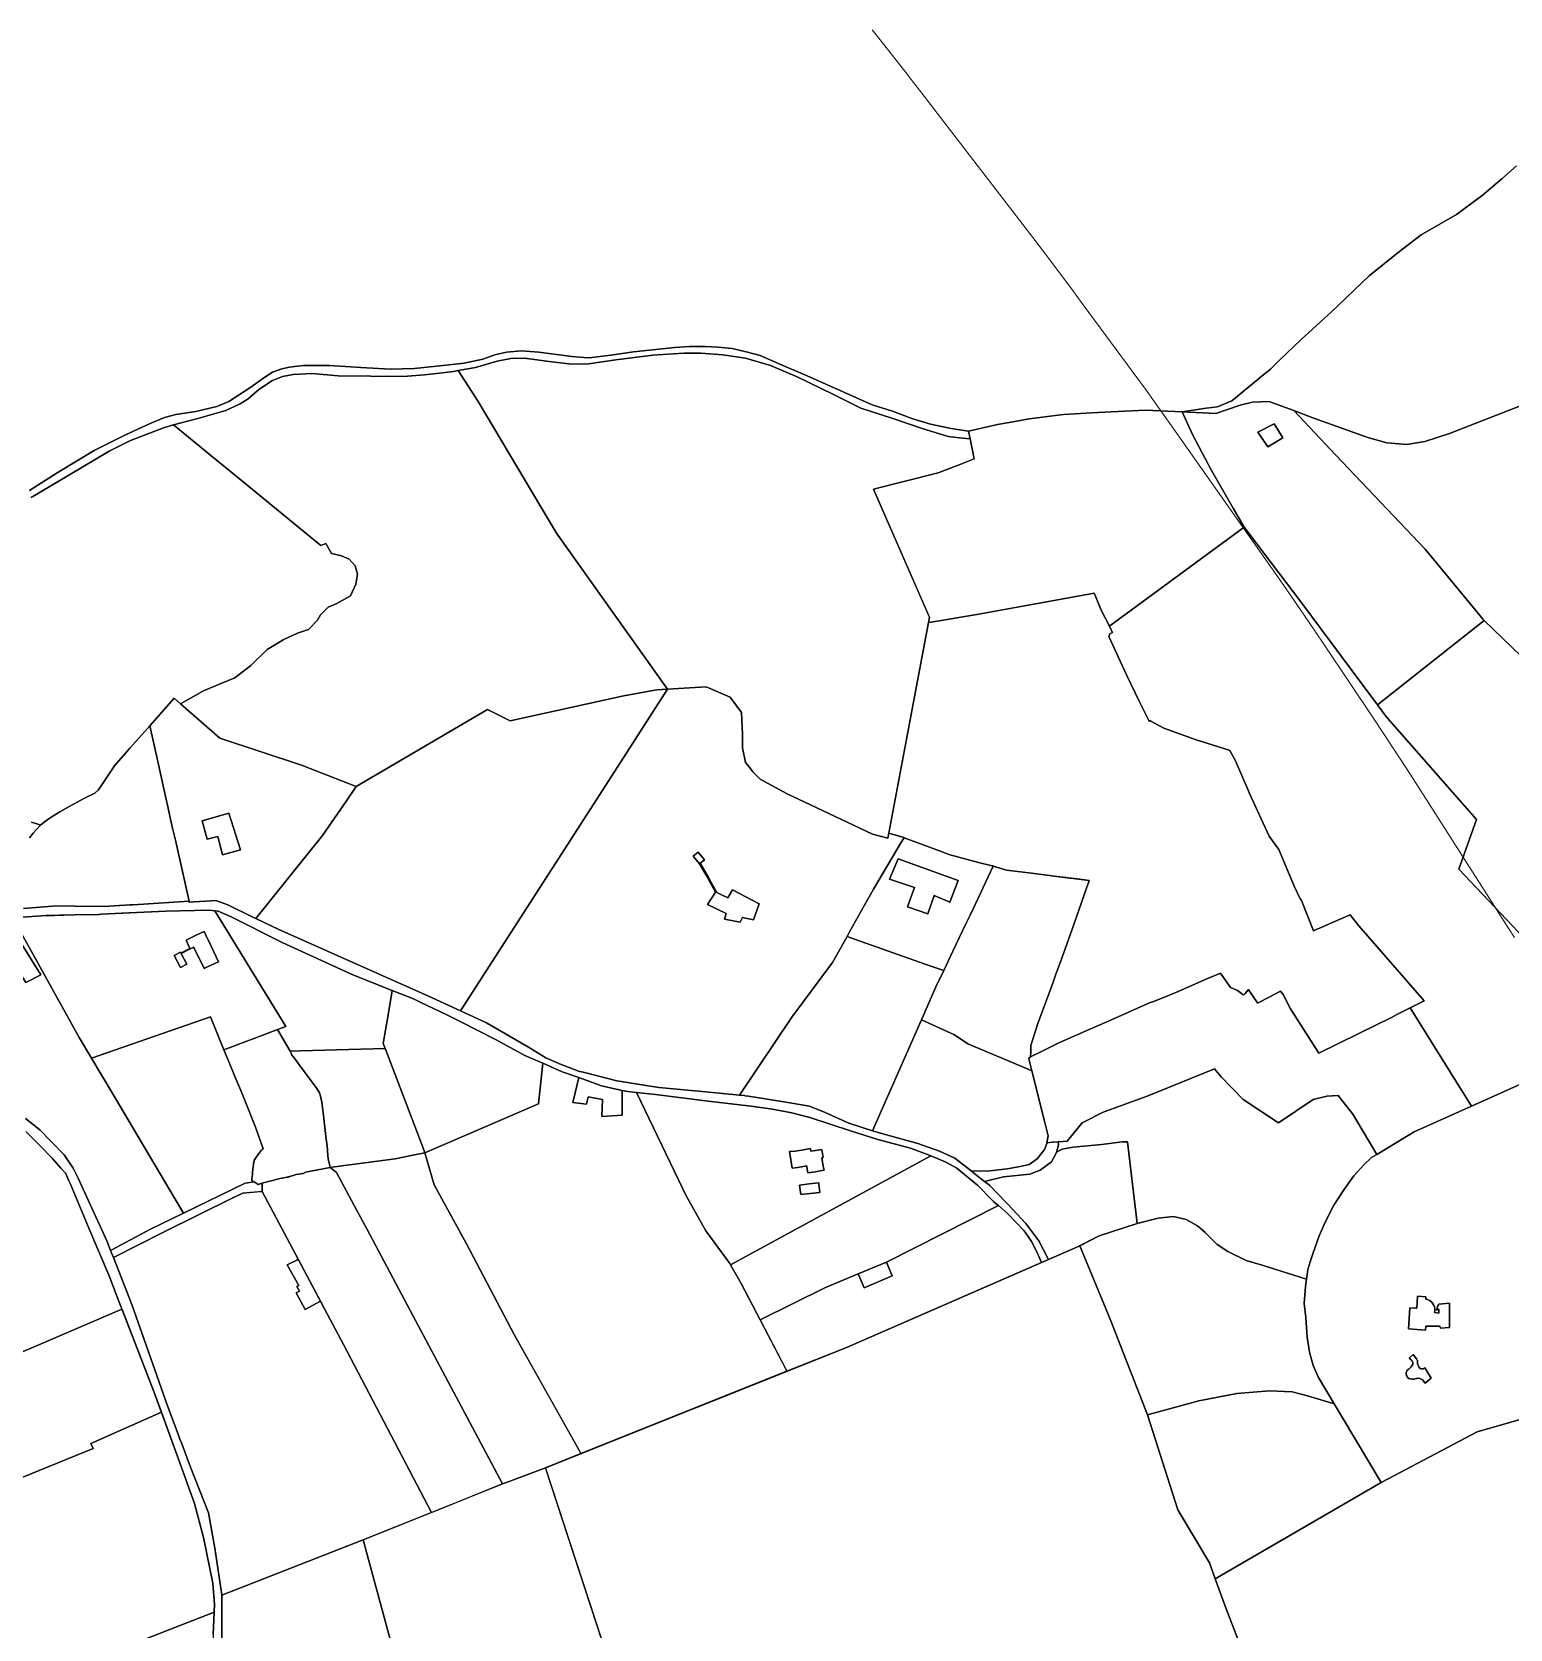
# Model space of a CAD drawing. Header units: metres. Extents: x 3 to 1027712, y 40 to 4430649.
# Drawn here: x 512282 to 513050, y 4410070 to 4410900 of the extents above; entities that cross this region are included whole.
import ezdxf

# ---------------------------------------------------------------- set-up
doc = ezdxf.new("R2010")
doc.units = ezdxf.units.M
doc.header["$MEASUREMENT"] = 0
doc.layers.add('A.ES.SDGC.CP.07003.cadastralparcel — CadastralParcel', color=1, linetype='Continuous')
doc.layers.add('Zonas_Interes_Minero_5_km', color=7, linetype='Continuous', lineweight=9, true_color=0xc0fac1)

msp = doc.modelspace()

# ---------------------------------------------------------------- linework, layer by layer
at = {"layer": 'A.ES.SDGC.CP.07003.cadastralparcel — CadastralParcel', "color": 7, "linetype": 'Continuous', "flags": 128}
for points in [[(513053.65, 4410830.22), (513046.13, 4410823.39), (513035.87, 4410814.84), (513022.53, 4410804.94), (513004.07, 4410794.34), (512992.1, 4410785.12), (512977.05, 4410773.16), (512957.56, 4410754.37), (512941.83, 4410740.02), (512930.51, 4410729.19), (512925.76, 4410724.64), (512922.38, 4410721.86), (512905.73, 4410708.16), (512898.21, 4410705.09), (512892.4, 4410704.41), (512879.96, 4410702.51), (512860.9, 4410703.26), (512842.96, 4410702.51), (512833.05, 4410701.91), (512818.29, 4410701.02), (512800.35, 4410698.78), (512793.01, 4410697.45), (512783.91, 4410695.79), (512768.95, 4410692.45), (512759.92, 4410693.77), (512749.08, 4410695.98), (512739.46, 4410698.98), (512729.42, 4410702.8), (512718.78, 4410706.01), (512704.13, 4410712.62), (512685.06, 4410721.05), (512670.81, 4410727.27), (512660.57, 4410731.68), (512653.34, 4410733.68), (512646.12, 4410735.29), (512638.69, 4410736.09), (512632.06, 4410736.29), (512624.03, 4410736.29), (512616.35, 4410735.84), (512594.81, 4410733.62), (512583.04, 4410731.84), (512571.72, 4410730.51), (512566.72, 4410730.89), (512562.74, 4410731.19), (512545.65, 4410733.41), (512536.54, 4410734.08), (512528.77, 4410733.41), (512522.77, 4410732.08), (512516.56, 4410729.86), (512506.79, 4410727.64), (512495.68, 4410726.53), (512481.03, 4410724.98), (512468.59, 4410724.54), (512453.15, 4410725.41), (512447.82, 4410725.77), (512436.71, 4410726.52), (512423.17, 4410726.52), (512416.06, 4410725.63), (512412.07, 4410724.74), (512407.18, 4410722.97), (512402.74, 4410720.08), (512395.86, 4410715.2), (512384.53, 4410707.88), (512378.31, 4410705.22), (512367.43, 4410702.55), (512357, 4410701), (512351, 4410699.46), (512343.55, 4410696.33), (512330.45, 4410690.34), (512314.46, 4410682.36), (512295.37, 4410670.82), (512280.93, 4410661.5)], [(513063.8, 4410708.64), (513018.77, 4410691.26), (513006.11, 4410686.97), (512996.68, 4410685.43), (512986.25, 4410686.33), (512976.49, 4410689.12), (512947.87, 4410699.4), (512937.88, 4410703.11), (512925.97, 4410707.54), (512925.97, 4410707.54), (512925.2, 4410707.82), (512916.54, 4410707.42), (512910.03, 4410705.97), (512897.5, 4410701.55), (512879.96, 4410702.51), (512892.4, 4410704.41), (512898.21, 4410705.09), (512905.73, 4410708.16), (512922.38, 4410721.86), (512925.76, 4410724.64), (512930.51, 4410729.19), (512941.83, 4410740.02), (512957.56, 4410754.37), (512977.05, 4410773.16), (512992.1, 4410785.12), (513004.07, 4410794.34), (513022.53, 4410804.94), (513035.87, 4410814.84), (513046.13, 4410823.39), (513053.65, 4410830.22)], [(512280.93, 4410661.5), (512295.37, 4410670.82), (512314.46, 4410682.36), (512330.45, 4410690.34), (512343.55, 4410696.33), (512351, 4410699.46), (512357, 4410701), (512367.43, 4410702.55), (512378.31, 4410705.22), (512384.53, 4410707.88), (512395.86, 4410715.2), (512402.74, 4410720.08), (512407.18, 4410722.97), (512412.07, 4410724.74), (512416.06, 4410725.63), (512423.17, 4410726.52), (512436.71, 4410726.52), (512447.82, 4410725.77), (512453.15, 4410725.41), (512468.59, 4410724.54), (512481.03, 4410724.98), (512495.68, 4410726.53), (512506.79, 4410727.64), (512516.56, 4410729.86), (512522.77, 4410732.08), (512528.77, 4410733.41), (512536.54, 4410734.08), (512545.65, 4410733.41), (512562.74, 4410731.19), (512566.72, 4410730.89), (512571.72, 4410730.51), (512583.04, 4410731.84), (512594.81, 4410733.62), (512616.35, 4410735.84), (512624.03, 4410736.29), (512632.06, 4410736.29), (512638.69, 4410736.09), (512646.12, 4410735.29), (512653.34, 4410733.68), (512660.57, 4410731.68), (512670.81, 4410727.27), (512685.06, 4410721.05), (512704.13, 4410712.62), (512718.78, 4410706.01), (512729.42, 4410702.8), (512739.46, 4410698.98), (512749.08, 4410695.98), (512759.92, 4410693.77), (512768.95, 4410692.45), (512769.45, 4410689.97), (512769.76, 4410688.48), (512764.14, 4410688.96), (512758.33, 4410689.56), (512744.88, 4410693.77), (512729.02, 4410699.19), (512712.96, 4410704.4), (512698.31, 4410711.62), (512679.84, 4410720.65), (512665.99, 4410726.46), (512652.94, 4410730.27), (512641.3, 4410732.08), (512629.86, 4410732.88), (512621.01, 4410732.95), (512604.8, 4410731.84), (512585.7, 4410729.4), (512571.49, 4410727.41), (512562.61, 4410727.18), (512549.51, 4410728.74), (512538.41, 4410730.29), (512531.08, 4410730.07), (512523.97, 4410728.74), (512512.65, 4410725.41), (512503.7, 4410723.83), (512501.33, 4410723.41), (512493.96, 4410722.55), (512486.23, 4410721.64), (512475.12, 4410720.75), (512441.41, 4410721.17), (512427.87, 4410722.28), (512417.87, 4410721.84), (512412.32, 4410720.73), (512407.21, 4410718.73), (512400.11, 4410714.07), (512394.56, 4410709.19), (512390.34, 4410706.53), (512383.01, 4410703.2), (512368.36, 4410698.98), (512355.82, 4410695.62), (512351.04, 4410694.32), (512333.49, 4410687.46), (512322.27, 4410682.04), (512301.39, 4410669.61), (512281.85, 4410657.86)], [(513084.67, 4410548.01), (513036.88, 4410594.11), (513036.41, 4410594.57), (513033.31, 4410598.32), (513006.22, 4410631.04), (512959.85, 4410679.94), (512937.88, 4410703.11), (512947.87, 4410699.4), (512976.49, 4410689.12), (512986.25, 4410686.33), (512996.68, 4410685.43), (513006.11, 4410686.97), (513018.77, 4410691.26), (513063.8, 4410708.64)], [(512281.85, 4410657.86), (512301.39, 4410669.61), (512322.27, 4410682.04), (512333.49, 4410687.46), (512351.04, 4410694.32), (512355.82, 4410695.62), (512377.11, 4410678.18), (512384.31, 4410672.29), (512432.38, 4410632.92), (512434.97, 4410634.05), (512437.81, 4410628.79), (512442.99, 4410627.59), (512446.97, 4410625.99), (512450.16, 4410622.42), (512451.35, 4410618.04), (512450.55, 4410612.86), (512447.77, 4410606.89), (512440.6, 4410602.91), (512436.21, 4410600.92), (512432.23, 4410596.94), (512430.64, 4410594.16), (512425.86, 4410589.38), (512420.28, 4410587.39), (512413.11, 4410584.21), (512404.35, 4410579.03), (512395.98, 4410570.67), (512387.62, 4410564.31), (512380.05, 4410561.12), (512371.28, 4410557.54), (512359.31, 4410550.8), (512356.05, 4410553.66), (512356.05, 4410553.66), (512343.45, 4410539.29), (512340.88, 4410536.43), (512337.53, 4410532.7), (512333.1, 4410527.68), (512325.11, 4410518.47), (512319.87, 4410510.73), (512318.24, 4410508.15), (512316.68, 4410505.96), (512314.82, 4410504.41), (512309.53, 4410501.69), (512301.96, 4410497.58), (512296.73, 4410494.62), (512291.63, 4410491.52), (512289.18, 4410489.83), (512286.8, 4410487.89), (512286.72, 4410487.81), (512285.33, 4410488.24), (512282.02, 4410489.27)], [(513107.48, 4410376.42), (513030.29, 4410341.77), (512998.37, 4410392.82), (513005.66, 4410396.54), (512971.72, 4410435.44), (512971.72, 4410435.44), (512971.6, 4410435.57), (512967.15, 4410441.09), (512959.54, 4410437.83), (512952.52, 4410434.78), (512949.21, 4410433.33), (512948.26, 4410432.92), (512942.28, 4410447.71), (512941.68, 4410449.22), (512941.58, 4410449.18), (512941.35, 4410449.08), (512938.2, 4410456.1), (512937.83, 4410456.96), (512930.11, 4410475.07), (512926.89, 4410479.67), (512925.19, 4410482.1), (512915, 4410504.23), (512914.29, 4410505.85), (512907.58, 4410521.16), (512904.68, 4410526.49), (512904.28, 4410526.62), (512887.19, 4410532.12), (512870.32, 4410538.08), (512865.88, 4410540.55), (512863.62, 4410541.81), (512863.09, 4410542.1), (512862.9, 4410541.75), (512862.83, 4410541.62), (512862.77, 4410541.74), (512857.8, 4410551.86), (512850.96, 4410565.79), (512841.89, 4410585.68), (512842.19, 4410586.52), (512842.41, 4410587.1), (512843.67, 4410587.73), (512843.76, 4410587.78), (512843.22, 4410588.85), (512842.08, 4410591.13), (512842.27, 4410591.27), (512912.22, 4410642.47), (512914.93, 4410638.9), (512941.64, 4410603.69), (512968.29, 4410567.91), (512981.45, 4410550.24), (512985.84, 4410544.35), (512986.57, 4410543.37), (513032.9, 4410490.76), (513023.77, 4410464.81), (513082.35, 4410402.95)], [(512280.93, 4410481.14), (512282.85, 4410483.52), (512284.34, 4410485.26), (512286.72, 4410487.81), (512286.8, 4410487.89), (512289.18, 4410489.83), (512291.63, 4410491.52), (512296.73, 4410494.62), (512301.96, 4410497.58), (512309.53, 4410501.69), (512314.82, 4410504.41), (512316.68, 4410505.96), (512318.24, 4410508.15), (512319.87, 4410510.73), (512325.11, 4410518.47), (512333.1, 4410527.68), (512337.53, 4410532.7), (512340.88, 4410536.43), (512343.45, 4410539.29), (512347.7, 4410520.85), (512350.72, 4410506.68), (512352.17, 4410500.32), (512352.48, 4410498.94), (512353.91, 4410492.46), (512355.24, 4410486.23), (512356.81, 4410479.94), (512359.73, 4410466.72), (512361.94, 4410456.74), (512363.82, 4410448.24), (512334.83, 4410446.39), (512333, 4410446.29), (512333, 4410446.29), (512319.67, 4410445.53), (512304.68, 4410445.74), (512303.71, 4410445.75), (512292.92, 4410445.58), (512277.81, 4410444.44)], [(512282.02, 4410489.27), (512285.33, 4410488.24), (512286.72, 4410487.81), (512284.34, 4410485.26), (512282.85, 4410483.52), (512280.93, 4410481.14)], [(512277.81, 4410444.44), (512292.92, 4410445.58), (512303.71, 4410445.75), (512304.68, 4410445.74), (512319.67, 4410445.53), (512333, 4410446.29), (512334.83, 4410446.39), (512363.82, 4410448.24), (512363.94, 4410447.68), (512364.33, 4410447.71), (512366.3, 4410447.86), (512369.33, 4410448.1), (512372.5, 4410448.34), (512377.68, 4410448.56), (512383.94, 4410446.4), (512396.68, 4410440.15), (512398.61, 4410439.21), (512410.5, 4410433.46), (512487.96, 4410399.08), (512504.91, 4410391.27), (512518.41, 4410385.06), (512540.21, 4410372.33), (512549.28, 4410366.94), (512557.27, 4410363.48), (512565.84, 4410360.14), (512566.12, 4410360.03), (512568.59, 4410359.41), (512572.18, 4410358.5), (512586.1, 4410354.97), (512607.9, 4410351.52), (512630.57, 4410349.36), (512649.91, 4410347.49), (512652.41, 4410347.24), (512652.81, 4410347.21), (512654.64, 4410346.91), (512672.89, 4410343.97), (512686.28, 4410341.81), (512694.42, 4410338.49), (512706.73, 4410332.88), (512718.92, 4410329.03), (512723.14, 4410327.7), (512742.57, 4410322.31), (512753.79, 4410318.43), (512761.78, 4410314.76), (512770.22, 4410308.22), (512773.28, 4410305.78), (512777.17, 4410302.7), (512779.9, 4410300.52), (512788.27, 4410291.94), (512789.4, 4410290.78), (512791.7, 4410288.3), (512798.65, 4410280.79), (512805.4, 4410271.8), (512810.28, 4410262.44), (512810.28, 4410262.44), (512810.48, 4410262.12), (512810.45, 4410262.11), (512806.88, 4410260.55), (512806.74, 4410260.88), (512804.65, 4410265.8), (512801.65, 4410271.55), (512800.29, 4410273.54), (512797.9, 4410277.04), (512789.15, 4410286.04), (512784.4, 4410290.13), (512783.27, 4410291.1), (512781.9, 4410292.28), (512781.45, 4410292.74), (512773.65, 4410300.77), (512764.93, 4410307.9), (512762.86, 4410309.58), (512757.38, 4410312.52), (512756.82, 4410312.82), (512753.49, 4410314.22), (512749.32, 4410315.98), (512747.1, 4410316.92), (512738.68, 4410319.94), (512721.84, 4410324.47), (512707.59, 4410329), (512686.43, 4410335.9), (512677.15, 4410338.27), (512667, 4410340.22), (512655.99, 4410341.73), (512633.59, 4410344.37), (512606.17, 4410347.82), (512596.3, 4410348.86), (512591.92, 4410349.33), (512588.97, 4410349.97), (512578.1, 4410352.35), (512566.34, 4410356.6), (512557.82, 4410359.68), (512547.76, 4410364.04), (512538.39, 4410368.1), (512523.49, 4410376.29), (512505.14, 4410385.57), (512497.41, 4410389.3), (512484.37, 4410395.6), (512480.4, 4410397.52), (512469.42, 4410401.88), (512448.88, 4410410.03), (512412.17, 4410426.86), (512385.73, 4410440.12), (512379.04, 4410443.14), (512377.32, 4410443.3), (512374.29, 4410443.57), (512351.84, 4410443.14), (512328.88, 4410441.97), (512318.16, 4410441.42), (512317.17, 4410441.4), (512304.3, 4410441.1), (512298.72, 4410440.97), (512296.3, 4410440.92), (512293.88, 4410440.87), (512289.66, 4410440.77), (512272.21, 4410439.55)], [(512272.21, 4410439.55), (512306.71, 4410377.48), (512313.12, 4410366.76), (512324.44, 4410347.82), (512356.7, 4410293.52), (512361.03, 4410286.21), (512343.82, 4410277.84), (512323.04, 4410266.86), (512321.22, 4410271.52), (512311.59, 4410292.67), (512306.28, 4410304.31), (512303.62, 4410309.61), (512298.92, 4410316.55), (512291.77, 4410323.69), (512286.26, 4410329.41), (512278.91, 4410335.33)], [(513139.37, 4410203.01), (513033.21, 4410172.58), (512983.61, 4410146.49), (512983.34, 4410146.34), (512963.16, 4410180.15), (512958.99, 4410187.06), (512950.71, 4410200.78), (512948, 4410207.05), (512946.13, 4410213.92), (512944.87, 4410221.69), (512944.24, 4410231.99), (512943.34, 4410239.3), (512943.97, 4410248.07), (512944.53, 4410251.95), (512945.23, 4410256.83), (512945.45, 4410257.53), (512946.49, 4410260.94), (512947.09, 4410262.9), (512947.76, 4410265.07), (512951.19, 4410274.44), (512954.47, 4410281.78), (512958.66, 4410290.38), (512963.86, 4410298.33), (512969.17, 4410305.64), (512974.47, 4410311.43), (512978.34, 4410315.07), (512981.05, 4410316.7), (513000.53, 4410328.41), (513030.29, 4410341.77), (513107.48, 4410376.42)], [(512278.91, 4410335.33), (512286.26, 4410329.41), (512291.77, 4410323.69), (512298.92, 4410316.55), (512303.62, 4410309.61), (512306.28, 4410304.31), (512311.59, 4410292.67), (512321.22, 4410271.52), (512323.04, 4410266.86), (512323.88, 4410264.71), (512324.52, 4410263.09), (512334.09, 4410238.66), (512352.69, 4410186.08), (512358.12, 4410171.47), (512359.09, 4410168.87), (512359.85, 4410166.82), (512364.53, 4410154.24), (512373.96, 4410130.6), (512377.23, 4410112.23), (512380.9, 4410087.94), (512380.9, 4410087.79), (512380.9, 4410065.7)], [(512279.1, 4410328.56), (512286.25, 4410321.42), (512292.79, 4410314.68), (512297.28, 4410309.58), (512299.73, 4410306.72), (512301.22, 4410303.39), (512302.18, 4410301.21), (512304.89, 4410294.94), (512308.37, 4410286.67), (512311.84, 4410278.41), (512322.25, 4410253.72), (512326.18, 4410243.6), (512328.99, 4410236.35), (512283.35, 4410216.79), (512283.35, 4410216.79), (512245.28, 4410200.73)], [(512376.42, 4410067.25), (512376.89, 4410078.92), (512377.04, 4410082.97), (512376.22, 4410093.99), (512371.33, 4410117.67), (512366.62, 4410135.35), (512359.06, 4410156.57), (512345.55, 4410193.63), (512326.18, 4410243.6), (512322.25, 4410253.72), (512311.84, 4410278.41), (512308.37, 4410286.67), (512304.89, 4410294.94), (512302.18, 4410301.21), (512301.22, 4410303.39), (512299.73, 4410306.72), (512297.28, 4410309.58), (512292.79, 4410314.68), (512286.25, 4410321.42), (512279.1, 4410328.56)], [(512578.61, 4410063.41), (512549.07, 4410153.97), (512705.11, 4410216.32), (512825.26, 4410268.55), (512826.71, 4410269.3), (512842.47, 4410231.06), (512861.93, 4410181.47), (512877.71, 4410132.12), (512894.18, 4410104.47), (512897.16, 4410096.24), (512902.82, 4410080.74), (512945.56, 4409970.05)], [(512945.56, 4409970.05), (512902.82, 4410080.74), (512897.16, 4410096.24), (512983.34, 4410146.34), (512983.61, 4410146.49), (513033.21, 4410172.58), (513139.37, 4410203.01), (513169.36, 4410139.64), (513169.83, 4410138.67), (513173.27, 4410132.79), (513187.53, 4410108.4), (513200.95, 4410089.05), (513210.5, 4410075.28), (513224.46, 4410055.15)], [(512267.32, 4410144.84), (512313.98, 4410163.92), (512312.81, 4410166.58), (512349.51, 4410182.75), (512359.06, 4410156.57), (512366.62, 4410135.35), (512371.33, 4410117.67), (512376.22, 4410093.99), (512377.04, 4410082.97), (512376.89, 4410078.92), (512300.94, 4410049.26), (512214.39, 4410015.47)]]:
    msp.add_lwpolyline(points, dxfattribs=at)
for points in [[(512727.03, 4410480.95), (512718.99, 4410483.01), (512696.3, 4410493.8), (512674.68, 4410504.07), (512660.64, 4410511.63), (512656.86, 4410515.4), (512654.85, 4410517.98), (512653.08, 4410520.26), (512651.46, 4410527.82), (512651.46, 4410534.83), (512650.91, 4410546.17), (512644.98, 4410554.27), (512632.61, 4410559.67), (512612.53, 4410558.34), (512577.81, 4410607.08), (512554.76, 4410639.42), (512514.11, 4410707.8), (512503.7, 4410723.83), (512512.65, 4410725.41), (512523.97, 4410728.74), (512531.08, 4410730.07), (512538.41, 4410730.29), (512549.51, 4410728.74), (512562.61, 4410727.18), (512571.49, 4410727.41), (512585.7, 4410729.4), (512604.8, 4410731.84), (512621.01, 4410732.95), (512629.86, 4410732.88), (512641.3, 4410732.08), (512652.94, 4410730.27), (512665.99, 4410726.46), (512679.84, 4410720.65), (512698.31, 4410711.62), (512712.96, 4410704.4), (512729.02, 4410699.19), (512744.88, 4410693.77), (512758.33, 4410689.56), (512764.14, 4410688.96), (512769.76, 4410688.48), (512771.89, 4410677.98), (512764.85, 4410675.29), (512753.07, 4410670.79), (512719.53, 4410662.25), (512722.99, 4410654.34), (512748.16, 4410596.74), (512748.57, 4410595.78), (512727.03, 4410480.95)], [(512377.11, 4410678.18), (512355.82, 4410695.62), (512368.36, 4410698.98), (512383.01, 4410703.2), (512390.34, 4410706.53), (512394.56, 4410709.19), (512400.11, 4410714.07), (512407.21, 4410718.73), (512412.32, 4410720.73), (512417.87, 4410721.84), (512427.87, 4410722.28), (512441.41, 4410721.17), (512475.12, 4410720.75), (512486.23, 4410721.64), (512493.96, 4410722.55), (512501.33, 4410723.41), (512503.7, 4410723.83), (512514.11, 4410707.8), (512554.76, 4410639.42), (512577.81, 4410607.08), (512612.53, 4410558.34), (512606.88, 4410557.97), (512590.67, 4410555.11), (512588.87, 4410554.79), (512530.79, 4410541.89), (512518.88, 4410547.88), (512450.62, 4410507.83), (512422.32, 4410518.88), (512379.83, 4410532.84), (512359.31, 4410550.8), (512371.28, 4410557.54), (512380.05, 4410561.12), (512387.62, 4410564.31), (512395.98, 4410570.67), (512404.35, 4410579.03), (512413.11, 4410584.21), (512420.28, 4410587.39), (512425.86, 4410589.38), (512430.64, 4410594.16), (512432.23, 4410596.94), (512436.21, 4410600.92), (512440.6, 4410602.91), (512447.77, 4410606.89), (512450.55, 4410612.86), (512451.35, 4410618.04), (512450.16, 4410622.42), (512446.97, 4410625.99), (512442.99, 4410627.59), (512437.81, 4410628.79), (512434.97, 4410634.05), (512432.38, 4410632.92), (512384.31, 4410672.29), (512377.11, 4410678.18)], [(512842.27, 4410591.27), (512842.08, 4410591.13), (512837.91, 4410599.48), (512834.91, 4410606.6), (512834.24, 4410608.16), (512802.92, 4410602.59), (512801.73, 4410602.38), (512773.17, 4410597.18), (512749.42, 4410593.22), (512748.05, 4410592.99), (512748.57, 4410595.78), (512722.99, 4410654.34), (512719.53, 4410662.25), (512753.07, 4410670.79), (512764.85, 4410675.29), (512771.89, 4410677.98), (512769.76, 4410688.48), (512769.45, 4410689.97), (512768.95, 4410692.45), (512783.91, 4410695.79), (512793.01, 4410697.45), (512800.35, 4410698.78), (512818.29, 4410701.02), (512833.05, 4410701.91), (512842.96, 4410702.51), (512860.9, 4410703.26), (512879.96, 4410702.51), (512885.22, 4410690.6), (512895.14, 4410671.94), (512906.47, 4410652.34), (512912.22, 4410642.47), (512842.27, 4410591.27)], [(512879.96, 4410702.51), (512897.5, 4410701.55), (512910.03, 4410705.97), (512916.54, 4410707.42), (512925.2, 4410707.82), (512925.97, 4410707.54), (512937.88, 4410703.11), (512959.85, 4410679.94), (513006.22, 4410631.04), (513033.31, 4410598.32), (513036.41, 4410594.57), (513036.88, 4410594.11), (512981.45, 4410550.24), (512968.29, 4410567.91), (512941.64, 4410603.69), (512914.93, 4410638.9), (512912.22, 4410642.47), (512906.47, 4410652.34), (512895.14, 4410671.94), (512885.22, 4410690.6), (512879.96, 4410702.51)], [(512919.22, 4410691.88), (512927.68, 4410696.22), (512932.23, 4410688.85), (512924.42, 4410684.3), (512919.22, 4410691.88)], [(512919.22, 4410691.88), (512924.42, 4410684.3), (512932.23, 4410688.85), (512927.68, 4410696.22), (512919.22, 4410691.88)], [(512862.77, 4410541.74), (512862.83, 4410541.62), (512862.9, 4410541.75), (512863.09, 4410542.1), (512863.62, 4410541.81), (512865.88, 4410540.55), (512870.32, 4410538.08), (512887.19, 4410532.12), (512904.28, 4410526.62), (512904.68, 4410526.49), (512907.58, 4410521.16), (512914.29, 4410505.85), (512915, 4410504.23), (512925.19, 4410482.1), (512926.89, 4410479.67), (512930.11, 4410475.07), (512937.83, 4410456.96), (512938.2, 4410456.1), (512941.35, 4410449.08), (512941.58, 4410449.18), (512941.68, 4410449.22), (512942.28, 4410447.71), (512948.26, 4410432.92), (512949.21, 4410433.33), (512952.52, 4410434.78), (512959.54, 4410437.83), (512967.15, 4410441.09), (512971.6, 4410435.57), (512971.72, 4410435.44), (513005.66, 4410396.54), (512998.37, 4410392.82), (512991.51, 4410389.32), (512989.02, 4410388.05), (512971.78, 4410379.45), (512950.89, 4410369.33), (512936.29, 4410392.28), (512932.35, 4410399.74), (512931.11, 4410401.52), (512930.32, 4410401.12), (512925.51, 4410398.64), (512919.11, 4410395.35), (512919.01, 4410395.5), (512914.85, 4410401.55), (512914.34, 4410402.3), (512914.25, 4410402.2), (512912.61, 4410400.32), (512911.86, 4410399.45), (512911.51, 4410399.71), (512908.73, 4410401.78), (512905.13, 4410403.47), (512899.77, 4410410.92), (512892.77, 4410407.85), (512877.84, 4410401.32), (512873.65, 4410399.6), (512865.6, 4410396.3), (512864.58, 4410395.94), (512862.92, 4410395.36), (512843.47, 4410386.76), (512832.74, 4410382.13), (512815.85, 4410374.59), (512811.33, 4410372.38), (512807.18, 4410370.34), (512801.18, 4410367.4), (512801.27, 4410370.1), (512801.36, 4410373.24), (512804.95, 4410384.75), (512812.84, 4410406.18), (512814.35, 4410410.3), (512816.71, 4410416.69), (512823.53, 4410435.62), (512830.4, 4410455.46), (512831.53, 4410458.73), (512831.64, 4410459.04), (512825.49, 4410459.79), (512814.87, 4410461.09), (512808.46, 4410461.91), (512801.58, 4410462.79), (512788.56, 4410464.44), (512781.78, 4410466.36), (512781.86, 4410466.53), (512781.13, 4410466.69), (512774.07, 4410468.33), (512758.71, 4410472.53), (512755.22, 4410473.83), (512735.4, 4410481.23), (512735.41, 4410481.24), (512735.22, 4410481.29), (512727.52, 4410483.57), (512748.05, 4410592.99), (512749.42, 4410593.22), (512773.17, 4410597.18), (512801.73, 4410602.38), (512802.92, 4410602.59), (512834.24, 4410608.16), (512834.91, 4410606.6), (512837.91, 4410599.48), (512842.08, 4410591.13), (512843.22, 4410588.85), (512843.76, 4410587.78), (512843.67, 4410587.73), (512842.41, 4410587.1), (512842.19, 4410586.52), (512841.89, 4410585.68), (512850.96, 4410565.79), (512857.8, 4410551.86), (512862.77, 4410541.74)], [(513199.91, 4410414.18), (513174.8, 4410398.67), (513167.36, 4410403.3), (513121.17, 4410382.56), (513107.48, 4410376.42), (513082.35, 4410402.95), (513023.77, 4410464.81), (513032.9, 4410490.76), (512986.57, 4410543.37), (512985.84, 4410544.35), (512981.45, 4410550.24), (513036.88, 4410594.11), (513084.67, 4410548.01), (513097.48, 4410535.65), (513149.6, 4410479.79), (513174.69, 4410452.89), (513205.7, 4410417.76), (513199.91, 4410414.18)], [(512363.82, 4410448.24), (512361.94, 4410456.74), (512359.73, 4410466.72), (512356.81, 4410479.94), (512355.24, 4410486.23), (512353.91, 4410492.46), (512352.48, 4410498.94), (512352.17, 4410500.32), (512350.72, 4410506.68), (512347.7, 4410520.85), (512343.45, 4410539.29), (512356.05, 4410553.66), (512359.31, 4410550.8), (512379.83, 4410532.84), (512422.32, 4410518.88), (512450.62, 4410507.83), (512445.6, 4410500.35), (512433.14, 4410482.37), (512398.61, 4410439.21), (512396.68, 4410440.15), (512383.94, 4410446.4), (512377.68, 4410448.56), (512372.5, 4410448.34), (512369.33, 4410448.1), (512366.3, 4410447.86), (512364.33, 4410447.71), (512363.94, 4410447.68), (512363.82, 4410448.24)], [(512410.5, 4410433.46), (512398.61, 4410439.21), (512433.14, 4410482.37), (512445.6, 4410500.35), (512450.62, 4410507.83), (512518.88, 4410547.88), (512530.79, 4410541.89), (512588.87, 4410554.79), (512590.67, 4410555.11), (512606.88, 4410557.97), (512612.53, 4410558.34), (512578.83, 4410506.03), (512504.91, 4410391.27), (512487.96, 4410399.08), (512410.5, 4410433.46)], [(512735.22, 4410481.29), (512735.41, 4410481.24), (512735.4, 4410481.23), (512734.15, 4410479.13), (512719.45, 4410454.49), (512707.08, 4410432.29), (512705.77, 4410429.94), (512698.17, 4410416.31), (512677.15, 4410387.95), (512649.91, 4410347.49), (512630.57, 4410349.36), (512607.9, 4410351.52), (512586.1, 4410354.97), (512572.18, 4410358.5), (512568.59, 4410359.41), (512566.12, 4410360.03), (512565.84, 4410360.14), (512557.27, 4410363.48), (512549.28, 4410366.94), (512540.21, 4410372.33), (512518.41, 4410385.06), (512504.91, 4410391.27), (512578.83, 4410506.03), (512612.53, 4410558.34), (512632.61, 4410559.67), (512644.98, 4410554.27), (512650.91, 4410546.17), (512651.46, 4410534.83), (512651.46, 4410527.82), (512653.08, 4410520.26), (512654.85, 4410517.98), (512656.86, 4410515.4), (512660.64, 4410511.63), (512674.68, 4410504.07), (512696.3, 4410493.8), (512718.99, 4410483.01), (512727.03, 4410480.95), (512727.52, 4410483.57), (512735.22, 4410481.29)], [(512373.25, 4410480.49), (512370.61, 4410489.94), (512384.47, 4410493.9), (512390.63, 4410474.99), (512381.17, 4410472.35), (512378.75, 4410481.81), (512373.25, 4410480.49)], [(512390.63, 4410474.99), (512384.47, 4410493.9), (512370.61, 4410489.94), (512373.25, 4410480.49), (512378.75, 4410481.81), (512381.17, 4410472.35), (512390.63, 4410474.99)], [(512781.13, 4410466.69), (512781.86, 4410466.53), (512781.78, 4410466.36), (512771.32, 4410444.35), (512769.68, 4410440.91), (512767.89, 4410437.15), (512765.81, 4410432.77), (512760.78, 4410422.2), (512756, 4410412.16), (512749.28, 4410414.54), (512709.57, 4410428.6), (512707.79, 4410429.23), (512705.77, 4410429.94), (512707.08, 4410432.29), (512719.45, 4410454.49), (512734.15, 4410479.13), (512735.4, 4410481.23), (512755.22, 4410473.83), (512758.71, 4410472.53), (512774.07, 4410468.33), (512781.13, 4410466.69)], [(512633.52, 4410460.85), (512634.99, 4410458.23), (512638.07, 4410452.72), (512639.85, 4410451.86), (512643.8, 4410449.94), (512646.33, 4410454.09), (512660.07, 4410446.86), (512657.17, 4410438.56), (512651.39, 4410439.82), (512650.3, 4410437.29), (512642.17, 4410438.92), (512642.89, 4410441.81), (512633.31, 4410446.51), (512637.47, 4410453.01), (512634.5, 4410458.23), (512633, 4410460.86), (512629.14, 4410467.65), (512625.84, 4410471.61), (512628.44, 4410473.77), (512631.74, 4410469.81), (512629.53, 4410467.98), (512633.52, 4410460.85)], [(512633.52, 4410460.85), (512629.53, 4410467.98), (512631.74, 4410469.81), (512628.44, 4410473.77), (512625.84, 4410471.61), (512629.14, 4410467.65), (512633, 4410460.86), (512634.5, 4410458.23), (512637.47, 4410453.01), (512633.31, 4410446.51), (512642.89, 4410441.81), (512642.17, 4410438.92), (512650.3, 4410437.29), (512651.39, 4410439.82), (512657.17, 4410438.56), (512660.07, 4410446.86), (512646.33, 4410454.09), (512643.8, 4410449.94), (512639.85, 4410451.86), (512638.07, 4410452.72), (512634.99, 4410458.23), (512633.52, 4410460.85)], [(512734.66, 4410457.46), (512727.9, 4410459.71), (512732.41, 4410470.21), (512763.59, 4410459.03), (512759.26, 4410447.71), (512751.09, 4410451.21), (512747.75, 4410441.71), (512737.24, 4410445.38), (512740.91, 4410455.37), (512734.66, 4410457.46)], [(512727.9, 4410459.71), (512734.66, 4410457.46), (512740.91, 4410455.37), (512737.24, 4410445.38), (512747.75, 4410441.71), (512751.09, 4410451.21), (512759.26, 4410447.71), (512763.59, 4410459.03), (512732.41, 4410470.21), (512727.9, 4410459.71)], [(512830.4, 4410455.46), (512823.53, 4410435.62), (512816.71, 4410416.69), (512814.35, 4410410.3), (512812.84, 4410406.18), (512804.95, 4410384.75), (512801.36, 4410373.24), (512801.27, 4410370.1), (512801.18, 4410367.4), (512800.17, 4410366.73), (512800.28, 4410366.31), (512801.84, 4410360.13), (512799.03, 4410361.4), (512768.63, 4410374.16), (512761.57, 4410378.83), (512744.41, 4410386.6), (512752, 4410403.75), (512756, 4410412.16), (512760.78, 4410422.2), (512765.81, 4410432.77), (512767.89, 4410437.15), (512769.68, 4410440.91), (512771.32, 4410444.35), (512781.78, 4410466.36), (512788.56, 4410464.44), (512801.58, 4410462.79), (512808.46, 4410461.91), (512814.87, 4410461.09), (512831.64, 4410459.04), (512831.53, 4410458.73), (512830.4, 4410455.46)], [(512374.96, 4410388.12), (512313.12, 4410366.76), (512306.71, 4410377.48), (512272.21, 4410439.55), (512289.66, 4410440.77), (512293.88, 4410440.87), (512296.3, 4410440.92), (512298.72, 4410440.97), (512304.3, 4410441.1), (512317.17, 4410441.4), (512318.16, 4410441.42), (512351.84, 4410443.14), (512374.29, 4410443.57), (512377.32, 4410443.3), (512414.07, 4410383.11), (512409.88, 4410381.53), (512402.16, 4410378.62), (512393.86, 4410375.49), (512381.98, 4410371.01), (512374.96, 4410388.12)], [(512421.78, 4410370.49), (512416.36, 4410370.35), (512409.88, 4410381.53), (512414.07, 4410383.11), (512377.32, 4410443.3), (512379.04, 4410443.14), (512385.73, 4410440.12), (512412.17, 4410426.86), (512448.88, 4410410.03), (512469.42, 4410401.88), (512467.11, 4410388.22), (512464.76, 4410374.35), (512465.79, 4410371.66), (512421.78, 4410370.49)], [(512363.75, 4410428.68), (512367.86, 4410430.77), (512371.74, 4410432.53), (512373.84, 4410428.08), (512374.06, 4410427.61), (512374.13, 4410427.47), (512379.17, 4410416.78), (512372.13, 4410413.54), (512371.75, 4410413.36), (512366.52, 4410423.79), (512366.46, 4410423.91), (512366.24, 4410424.36), (512365.91, 4410424.2), (512364.39, 4410423.51), (512359.71, 4410421.04), (512362.65, 4410415.45), (512359.37, 4410413.73), (512356.09, 4410419.96), (512359.37, 4410421.69), (512359.62, 4410421.22), (512364.3, 4410423.7), (512362.31, 4410427.95), (512363.75, 4410428.68)], [(512363.75, 4410428.68), (512362.31, 4410427.95), (512364.3, 4410423.7), (512359.62, 4410421.22), (512359.37, 4410421.69), (512356.09, 4410419.96), (512359.37, 4410413.73), (512362.65, 4410415.45), (512359.71, 4410421.04), (512364.39, 4410423.51), (512365.91, 4410424.2), (512366.24, 4410424.36), (512366.46, 4410423.91), (512366.52, 4410423.79), (512371.75, 4410413.36), (512372.13, 4410413.54), (512379.17, 4410416.78), (512374.13, 4410427.47), (512374.06, 4410427.61), (512373.84, 4410428.08), (512371.74, 4410432.53), (512367.86, 4410430.77), (512363.75, 4410428.68)], [(512709.57, 4410428.6), (512749.28, 4410414.54), (512756, 4410412.16), (512752, 4410403.75), (512744.41, 4410386.6), (512743.58, 4410384.72), (512718.92, 4410329.03), (512706.73, 4410332.88), (512694.42, 4410338.49), (512686.28, 4410341.81), (512672.89, 4410343.97), (512654.64, 4410346.91), (512652.81, 4410347.21), (512652.41, 4410347.24), (512649.91, 4410347.49), (512677.15, 4410387.95), (512698.17, 4410416.31), (512705.77, 4410429.94), (512707.79, 4410429.23), (512709.57, 4410428.6)], [(512253.51, 4410408.8), (512249.99, 4410416.27), (512262.84, 4410421.11), (512264.92, 4410416.45), (512270.89, 4410419.09), (512269.43, 4410421.44), (512277.05, 4410425.58), (512286.73, 4410409.97), (512279.07, 4410405.92), (512271.06, 4410418.81), (512265.09, 4410416.05), (512267.88, 4410409.9), (512266.77, 4410409.33), (512274.49, 4410395.3), (512258.83, 4410387.99), (512252.78, 4410399.57), (512252.34, 4410400.41), (512249.8, 4410405.18), (512254.31, 4410407.09), (512253.51, 4410408.8)], [(512253.51, 4410408.8), (512254.31, 4410407.09), (512249.8, 4410405.18), (512252.34, 4410400.41), (512252.78, 4410399.57), (512258.83, 4410387.99), (512274.49, 4410395.3), (512266.77, 4410409.33), (512267.88, 4410409.9), (512265.09, 4410416.05), (512271.06, 4410418.81), (512279.07, 4410405.92), (512286.73, 4410409.97), (512277.05, 4410425.58), (512269.43, 4410421.44), (512270.89, 4410419.09), (512264.92, 4410416.45), (512262.84, 4410421.11), (512249.99, 4410416.27), (512253.51, 4410408.8)], [(512925.51, 4410398.64), (512930.32, 4410401.12), (512931.11, 4410401.52), (512932.35, 4410399.74), (512936.29, 4410392.28), (512950.89, 4410369.33), (512971.78, 4410379.45), (512989.02, 4410388.05), (512991.51, 4410389.32), (512998.37, 4410392.82), (513030.29, 4410341.77), (513000.53, 4410328.41), (512981.05, 4410316.7), (512977.79, 4410322.18), (512968.64, 4410337.55), (512960.96, 4410347.29), (512955.06, 4410347), (512947.97, 4410345.23), (512929.95, 4410333.13), (512911.64, 4410345.23), (512900.12, 4410357.03), (512896.73, 4410361.15), (512861.8, 4410346.95), (512838.91, 4410338.68), (512827.88, 4410333.17), (512820.17, 4410323.58), (512815.46, 4410323.25), (512812.57, 4410322.99), (512809.67, 4410322.72), (512810.22, 4410326.29), (512808.44, 4410333.97), (512801.84, 4410360.13), (512800.28, 4410366.31), (512800.17, 4410366.73), (512801.18, 4410367.4), (512807.18, 4410370.34), (512811.33, 4410372.38), (512815.85, 4410374.59), (512832.74, 4410382.13), (512843.47, 4410386.76), (512862.92, 4410395.36), (512864.58, 4410395.94), (512865.6, 4410396.3), (512873.65, 4410399.6), (512877.84, 4410401.32), (512892.77, 4410407.85), (512899.77, 4410410.92), (512905.13, 4410403.47), (512908.73, 4410401.78), (512911.51, 4410399.71), (512911.86, 4410399.45), (512912.61, 4410400.32), (512914.25, 4410402.2), (512914.34, 4410402.3), (512914.85, 4410401.55), (512919.01, 4410395.5), (512919.11, 4410395.35), (512925.51, 4410398.64)], [(512465.79, 4410371.66), (512464.76, 4410374.35), (512467.11, 4410388.22), (512469.42, 4410401.88), (512480.4, 4410397.52), (512484.37, 4410395.6), (512497.41, 4410389.3), (512505.14, 4410385.57), (512523.49, 4410376.29), (512538.39, 4410368.1), (512547.76, 4410364.04), (512545.45, 4410343.01), (512486.28, 4410317.53), (512485.41, 4410320.47), (512466.44, 4410369.96), (512465.79, 4410371.66)], [(512397.66, 4410302.39), (512392.95, 4410301.73), (512361.03, 4410286.21), (512356.7, 4410293.52), (512324.44, 4410347.82), (512313.12, 4410366.76), (512374.96, 4410388.12), (512381.98, 4410371.01), (512384.61, 4410364.45), (512387.56, 4410357.21), (512390.68, 4410349.86), (512392.28, 4410346.18), (512398.37, 4410330.81), (512402.33, 4410319.63), (512401.79, 4410319.21), (512401.61, 4410319.03), (512401.12, 4410318.52), (512398.34, 4410314.71), (512398.29, 4410314.63), (512397.71, 4410313.72), (512397.67, 4410313.16), (512397.39, 4410312.02), (512397.36, 4410311.52), (512397.27, 4410311.14), (512397.2, 4410310.78), (512397.21, 4410310.62), (512397.14, 4410309.94), (512397.03, 4410309.31), (512396.85, 4410306.89), (512396.77, 4410306.14), (512396.69, 4410305.36), (512396.51, 4410303.73), (512396.45, 4410303.17), (512397.66, 4410302.39)], [(512401.86, 4410301.72), (512401.76, 4410301.69), (512400.32, 4410301.24), (512400.04, 4410301.12), (512399.68, 4410301.07), (512397.66, 4410302.39), (512396.45, 4410303.17), (512396.51, 4410303.73), (512396.69, 4410305.36), (512396.77, 4410306.14), (512396.85, 4410306.89), (512397.03, 4410309.31), (512397.14, 4410309.94), (512397.21, 4410310.62), (512397.2, 4410310.78), (512397.27, 4410311.14), (512397.36, 4410311.52), (512397.39, 4410312.02), (512397.67, 4410313.16), (512397.71, 4410313.72), (512398.29, 4410314.63), (512398.34, 4410314.71), (512401.12, 4410318.52), (512401.61, 4410319.03), (512401.79, 4410319.21), (512402.33, 4410319.63), (512398.37, 4410330.81), (512392.28, 4410346.18), (512390.68, 4410349.86), (512387.56, 4410357.21), (512384.61, 4410364.45), (512381.98, 4410371.01), (512393.86, 4410375.49), (512402.16, 4410378.62), (512409.88, 4410381.53), (512416.36, 4410370.35), (512417.15, 4410368.99), (512416.92, 4410368.86), (512418.97, 4410366.13), (512421.16, 4410363.01), (512424.26, 4410359.06), (512428.32, 4410353.59), (512430.18, 4410350.9), (512431.58, 4410348.62), (512432.12, 4410347.02), (512432.82, 4410343.89), (512433.47, 4410338.5), (512434.56, 4410329.18), (512435.1, 4410324.71), (512435.36, 4410322.35), (512435.45, 4410321.45), (512435.55, 4410321.45), (512435.99, 4410316.05), (512436.3, 4410313.51), (512436.34, 4410313.37), (512436.67, 4410312.36), (512437.15, 4410309.94), (512424.37, 4410307.41), (512424.15, 4410307.32), (512423.84, 4410307.11), (512422.84, 4410306.69), (512422.64, 4410306.71), (512422.39, 4410306.73), (512421.78, 4410306.65), (512420.64, 4410306.39), (512419.5, 4410306.22), (512417.34, 4410305.61), (512416.48, 4410305.38), (512415.82, 4410305.14), (512415.43, 4410304.99), (512415.09, 4410304.95), (512414.68, 4410304.93), (512413.02, 4410304.51), (512412.32, 4410304.41), (512411.91, 4410304.34), (512404.35, 4410302.42), (512403.66, 4410302.22), (512401.86, 4410301.72)], [(512801.84, 4410360.13), (512808.44, 4410333.97), (512810.22, 4410326.29), (512809.67, 4410322.72), (512809.62, 4410322.46), (512808.44, 4410319.21), (512804.6, 4410314.49), (512800.47, 4410311.54), (512795.74, 4410310.36), (512788.95, 4410309.18), (512778.61, 4410308), (512770.22, 4410308.22), (512761.78, 4410314.76), (512753.79, 4410318.43), (512742.57, 4410322.31), (512723.14, 4410327.7), (512718.92, 4410329.03), (512743.58, 4410384.72), (512744.41, 4410386.6), (512761.57, 4410378.83), (512768.63, 4410374.16), (512799.03, 4410361.4), (512801.84, 4410360.13)], [(512439.4, 4410310.24), (512437.15, 4410309.94), (512436.67, 4410312.36), (512436.34, 4410313.37), (512436.3, 4410313.51), (512435.99, 4410316.05), (512435.55, 4410321.45), (512435.45, 4410321.45), (512435.36, 4410322.35), (512435.1, 4410324.71), (512434.56, 4410329.18), (512433.47, 4410338.5), (512432.82, 4410343.89), (512432.12, 4410347.02), (512431.58, 4410348.62), (512430.18, 4410350.9), (512428.32, 4410353.59), (512424.26, 4410359.06), (512421.16, 4410363.01), (512418.97, 4410366.13), (512416.92, 4410368.86), (512417.15, 4410368.99), (512416.36, 4410370.35), (512421.78, 4410370.49), (512465.79, 4410371.66), (512466.44, 4410369.96), (512485.41, 4410320.47), (512486.28, 4410317.53), (512480.12, 4410316.24), (512471, 4410314.34), (512439.4, 4410310.24)], [(512674.02, 4410205.14), (512674.14, 4410204.92), (512674.57, 4410204.12), (512567.5, 4410161.34), (512567.02, 4410162.2), (512532.9, 4410222.87), (512508.06, 4410270.25), (512491.23, 4410300.82), (512486.28, 4410317.53), (512545.45, 4410343.01), (512547.76, 4410364.04), (512557.82, 4410359.68), (512566.34, 4410356.6), (512563.22, 4410343.59), (512570.44, 4410342.87), (512571.17, 4410346.66), (512578.75, 4410345.21), (512578.39, 4410336.38), (512588.86, 4410337.1), (512588.97, 4410349.97), (512591.92, 4410349.33), (512596.3, 4410348.86), (512620.44, 4410298.89), (512622.02, 4410295.62), (512632.4, 4410276.95), (512644.86, 4410260.01), (512645.26, 4410259.31), (512650.74, 4410249.64), (512660.64, 4410230.71), (512674.02, 4410205.14)], [(512588.97, 4410349.97), (512588.86, 4410337.1), (512578.39, 4410336.38), (512578.75, 4410345.21), (512571.17, 4410346.66), (512570.44, 4410342.87), (512563.22, 4410343.59), (512566.34, 4410356.6), (512578.1, 4410352.35), (512588.97, 4410349.97)], [(512814.59, 4410317.86), (512815.5, 4410321.06), (512815.71, 4410321.77), (512815.46, 4410323.25), (512820.17, 4410323.58), (512827.88, 4410333.17), (512838.91, 4410338.68), (512861.8, 4410346.95), (512896.73, 4410361.15), (512900.12, 4410357.03), (512911.64, 4410345.23), (512929.95, 4410333.13), (512947.97, 4410345.23), (512955.06, 4410347), (512960.96, 4410347.29), (512968.64, 4410337.55), (512977.79, 4410322.18), (512981.05, 4410316.7), (512978.34, 4410315.07), (512974.47, 4410311.43), (512969.17, 4410305.64), (512963.86, 4410298.33), (512958.66, 4410290.38), (512954.47, 4410281.78), (512951.19, 4410274.44), (512947.76, 4410265.07), (512947.09, 4410262.9), (512946.49, 4410260.94), (512945.45, 4410257.53), (512945.23, 4410256.83), (512944.53, 4410251.95), (512921.42, 4410259.24), (512913.15, 4410261.6), (512903.7, 4410266.32), (512898.19, 4410269.86), (512891.89, 4410276.15), (512887.95, 4410279.69), (512882.04, 4410282.84), (512875.35, 4410284.42), (512867.48, 4410283.63), (512856.48, 4410280.88), (512851.54, 4410323.29), (512848.87, 4410323.18), (512837.93, 4410321.92), (512823.21, 4410320.45), (512817.53, 4410319.4), (512814.59, 4410317.86)], [(512596.3, 4410348.86), (512606.17, 4410347.82), (512633.59, 4410344.37), (512655.99, 4410341.73), (512667, 4410340.22), (512677.15, 4410338.27), (512686.43, 4410335.9), (512707.59, 4410329), (512721.84, 4410324.47), (512738.68, 4410319.94), (512747.1, 4410316.92), (512749.32, 4410315.98), (512645.26, 4410259.31), (512644.86, 4410260.01), (512632.4, 4410276.95), (512622.02, 4410295.62), (512620.44, 4410298.89), (512596.3, 4410348.86)], [(512770.22, 4410308.22), (512778.61, 4410308), (512788.95, 4410309.18), (512795.74, 4410310.36), (512800.47, 4410311.54), (512804.6, 4410314.49), (512808.44, 4410319.21), (512809.62, 4410322.46), (512809.67, 4410322.72), (512812.57, 4410322.99), (512815.46, 4410323.25), (512815.71, 4410321.77), (512815.5, 4410321.06), (512814.59, 4410317.86), (512814.34, 4410317.01), (512811.96, 4410312.93), (512806.18, 4410308.51), (512800.73, 4410306.47), (512787.12, 4410305.11), (512777.17, 4410302.7), (512773.28, 4410305.78), (512770.22, 4410308.22)], [(512825.26, 4410268.55), (512810.48, 4410262.12), (512810.28, 4410262.44), (512805.4, 4410271.8), (512798.65, 4410280.79), (512791.7, 4410288.3), (512789.4, 4410290.78), (512788.27, 4410291.94), (512779.9, 4410300.52), (512777.17, 4410302.7), (512787.12, 4410305.11), (512800.73, 4410306.47), (512806.18, 4410308.51), (512811.96, 4410312.93), (512814.34, 4410317.01), (512814.59, 4410317.86), (512817.53, 4410319.4), (512823.21, 4410320.45), (512837.93, 4410321.92), (512848.87, 4410323.18), (512851.54, 4410323.29), (512856.48, 4410280.88), (512836.71, 4410274.49), (512825.26, 4410268.55)], [(512440.53, 4410307.27), (512438.67, 4410308.74), (512437.15, 4410309.94), (512439.4, 4410310.24), (512471, 4410314.34), (512480.12, 4410316.24), (512486.28, 4410317.53), (512491.23, 4410300.82), (512508.06, 4410270.25), (512532.9, 4410222.87), (512567.5, 4410161.34), (512549.07, 4410153.97), (512533.9, 4410148.21), (512530.16, 4410146.86), (512526.8, 4410145.51), (512477.16, 4410238.6), (512456.16, 4410277.97), (512450.82, 4410287.98), (512440.53, 4410307.27)], [(512726.34, 4410260.65), (512711.61, 4410254.65), (512694.51, 4410247.53), (512660.64, 4410230.71), (512650.74, 4410249.64), (512645.26, 4410259.31), (512749.32, 4410315.98), (512753.49, 4410314.22), (512756.82, 4410312.82), (512757.38, 4410312.52), (512762.86, 4410309.58), (512764.93, 4410307.9), (512773.65, 4410300.77), (512781.45, 4410292.74), (512781.9, 4410292.28), (512783.27, 4410291.1), (512784.4, 4410290.13), (512726.34, 4410260.65)], [(512678.86, 4410318.41), (512683.4, 4410319.17), (512683.95, 4410319.26), (512686.76, 4410319.73), (512686.98, 4410318.35), (512689.35, 4410318.75), (512692.61, 4410319.29), (512693.31, 4410315.04), (512692.72, 4410314.94), (512693.45, 4410310.55), (512693.8, 4410308.48), (512691.75, 4410308.15), (512689.36, 4410307.74), (512685.42, 4410307.08), (512684.9, 4410310.14), (512684.8, 4410310.74), (512680.26, 4410309.98), (512677.3, 4410309.49), (512675.86, 4410318.17), (512676.56, 4410318.22), (512678.86, 4410318.41)], [(512678.86, 4410318.41), (512676.56, 4410318.22), (512675.86, 4410318.17), (512677.3, 4410309.49), (512680.26, 4410309.98), (512684.8, 4410310.74), (512684.9, 4410310.14), (512685.42, 4410307.08), (512689.36, 4410307.74), (512691.75, 4410308.15), (512693.8, 4410308.48), (512693.45, 4410310.55), (512692.72, 4410314.94), (512693.31, 4410315.04), (512692.61, 4410319.29), (512689.35, 4410318.75), (512686.98, 4410318.35), (512686.76, 4410319.73), (512683.95, 4410319.26), (512683.4, 4410319.17), (512678.86, 4410318.41)], [(512440.53, 4410307.27), (512450.82, 4410287.98), (512456.16, 4410277.97), (512477.16, 4410238.6), (512526.8, 4410145.51), (512490.46, 4410130.92), (512489.78, 4410130.65), (512444.18, 4410217.93), (512435.87, 4410233.56), (512420.6, 4410262.27), (512401.86, 4410297.5), (512401.9, 4410300.05), (512401.86, 4410301.72), (512403.66, 4410302.22), (512404.35, 4410302.42), (512411.91, 4410304.34), (512412.32, 4410304.41), (512413.02, 4410304.51), (512414.68, 4410304.93), (512415.09, 4410304.95), (512415.43, 4410304.99), (512415.82, 4410305.14), (512416.48, 4410305.38), (512417.34, 4410305.61), (512419.5, 4410306.22), (512420.64, 4410306.39), (512421.78, 4410306.65), (512422.39, 4410306.73), (512422.64, 4410306.71), (512422.84, 4410306.69), (512423.84, 4410307.11), (512424.15, 4410307.32), (512424.37, 4410307.41), (512437.15, 4410309.94), (512438.67, 4410308.74), (512440.53, 4410307.27)], [(512401.86, 4410301.72), (512401.9, 4410300.05), (512401.86, 4410297.5), (512391.79, 4410296.66), (512386.55, 4410294.08), (512350.51, 4410276.35), (512324.52, 4410263.09), (512323.88, 4410264.71), (512323.04, 4410266.86), (512343.82, 4410277.84), (512361.03, 4410286.21), (512392.95, 4410301.73), (512397.66, 4410302.39), (512399.68, 4410301.07), (512400.04, 4410301.12), (512400.32, 4410301.24), (512401.76, 4410301.69), (512401.86, 4410301.72)], [(512414.91, 4410259.3), (512420.83, 4410248.62), (512419.88, 4410248.1), (512421.2, 4410245.72), (512419.42, 4410244.73), (512424.24, 4410236.11), (512432.16, 4410240.53), (512435.87, 4410233.56), (512444.18, 4410217.93), (512489.78, 4410130.65), (512456.98, 4410117.48), (512454.38, 4410116.47), (512380.9, 4410087.79), (512380.9, 4410087.94), (512377.23, 4410112.23), (512373.96, 4410130.6), (512364.53, 4410154.24), (512359.85, 4410166.82), (512359.09, 4410168.87), (512358.12, 4410171.47), (512352.69, 4410186.08), (512334.09, 4410238.66), (512324.52, 4410263.09), (512350.51, 4410276.35), (512386.55, 4410294.08), (512391.79, 4410296.66), (512400.83, 4410297.41), (512401.86, 4410297.5), (512420.6, 4410262.27), (512419.8, 4410261.85), (512414.91, 4410259.3)], [(512691.17, 4410301.15), (512691.62, 4410296.89), (512686.65, 4410296.37), (512681.68, 4410295.84), (512681.15, 4410300.81), (512686.13, 4410301.34), (512691.1, 4410301.86), (512691.17, 4410301.15)], [(512691.17, 4410301.15), (512691.1, 4410301.86), (512686.13, 4410301.34), (512681.15, 4410300.81), (512681.68, 4410295.84), (512686.65, 4410296.37), (512691.62, 4410296.89), (512691.17, 4410301.15)], [(512806.35, 4410261.79), (512806.74, 4410260.88), (512806.88, 4410260.55), (512705.11, 4410216.32), (512674.57, 4410204.12), (512674.14, 4410204.92), (512660.64, 4410230.71), (512694.51, 4410247.53), (512711.61, 4410254.65), (512714.69, 4410247.34), (512729.18, 4410253.6), (512726.34, 4410260.65), (512784.4, 4410290.13), (512789.15, 4410286.04), (512797.9, 4410277.04), (512800.29, 4410273.54), (512801.65, 4410271.55), (512804.65, 4410265.8), (512806.35, 4410261.79)], [(512861.93, 4410181.47), (512842.47, 4410231.06), (512826.71, 4410269.3), (512836.71, 4410274.49), (512856.48, 4410280.88), (512867.48, 4410283.63), (512875.35, 4410284.42), (512882.04, 4410282.84), (512887.95, 4410279.69), (512891.89, 4410276.15), (512898.19, 4410269.86), (512903.7, 4410266.32), (512913.15, 4410261.6), (512921.42, 4410259.24), (512944.53, 4410251.95), (512943.97, 4410248.07), (512943.34, 4410239.3), (512944.24, 4410231.99), (512944.87, 4410221.69), (512946.13, 4410213.92), (512948, 4410207.05), (512950.71, 4410200.78), (512958.99, 4410187.06), (512945.09, 4410191.37), (512937.1, 4410193.3), (512925.24, 4410193.85), (512908.42, 4410192.47), (512888.56, 4410188.62), (512861.93, 4410181.47)], [(512424.24, 4410236.11), (512419.42, 4410244.73), (512421.2, 4410245.72), (512419.88, 4410248.1), (512420.83, 4410248.62), (512414.91, 4410259.3), (512419.8, 4410261.85), (512420.6, 4410262.27), (512432.16, 4410240.53), (512424.24, 4410236.11)], [(512714.69, 4410247.34), (512711.61, 4410254.65), (512726.34, 4410260.65), (512729.18, 4410253.6), (512714.69, 4410247.34)], [(513006.56, 4410227.51), (513006.4, 4410225.48), (512997.46, 4410226.16), (512998.29, 4410237.09), (513001.18, 4410236.88), (513001.81, 4410236.83), (513002.28, 4410243.06), (513006.52, 4410242.74), (513006.58, 4410241.52), (513007.5, 4410241.29), (513008.46, 4410240.85), (513009.32, 4410240.25), (513010.05, 4410239.49), (513010.62, 4410238.61), (513010.76, 4410238.3), (513011.01, 4410237.63), (513011.21, 4410236.6), (513011.22, 4410235.55), (513011.15, 4410235.22), (513011.02, 4410234.51), (513013.33, 4410234.19), (513013.33, 4410236.25), (513012.3, 4410235.8), (513012.31, 4410235.99), (513012.46, 4410237.01), (513012.81, 4410237.99), (513013.33, 4410238.88), (513018.92, 4410239.46), (513018.92, 4410226.8), (513014.1, 4410226.48), (513013.85, 4410227.51), (513006.56, 4410227.51)], [(513001.81, 4410236.83), (513001.18, 4410236.88), (512998.29, 4410237.09), (512997.46, 4410226.16), (513006.4, 4410225.48), (513006.56, 4410227.51), (513013.85, 4410227.51), (513014.1, 4410226.48), (513018.92, 4410226.8), (513018.92, 4410239.46), (513013.33, 4410238.88), (513012.81, 4410237.99), (513012.46, 4410237.01), (513012.31, 4410235.99), (513012.3, 4410235.8), (513013.33, 4410236.25), (513013.33, 4410234.19), (513011.02, 4410234.51), (513011.15, 4410235.22), (513011.22, 4410235.55), (513011.21, 4410236.6), (513011.01, 4410237.63), (513010.76, 4410238.3), (513010.62, 4410238.61), (513010.05, 4410239.49), (513009.32, 4410240.25), (513008.46, 4410240.85), (513007.5, 4410241.29), (513006.58, 4410241.52), (513006.52, 4410242.74), (513002.28, 4410243.06), (513001.81, 4410236.83)], [(512283.35, 4410216.79), (512328.99, 4410236.35), (512329.09, 4410236.09), (512345.55, 4410193.63), (512349.51, 4410182.75), (512312.81, 4410166.58), (512313.98, 4410163.92), (512267.32, 4410144.84), (512245.28, 4410200.73), (512283.35, 4410216.79)], [(513002.45, 4410207.34), (513002.46, 4410207.32), (513002.87, 4410206.42), (513003.45, 4410205.59), (513003.49, 4410205.54), (513004.03, 4410205.31), (513004.63, 4410205.24), (513005.24, 4410205.35), (513005.38, 4410205.41), (513005.77, 4410205.64), (513005.95, 4410205.78), (513006.97, 4410204.44), (513009.27, 4410200.48), (513006.25, 4410197.86), (513004.79, 4410199.58), (513004.16, 4410200.03), (513003.43, 4410200.31), (513002.67, 4410200.4), (513001.89, 4410200.31), (513001.6, 4410200.22), (513000.55, 4410199.97), (512999.73, 4410199.92), (512999.45, 4410199.93), (512998.38, 4410200.08), (512997.52, 4410200.36), (512996.94, 4410201.03), (512996.56, 4410201.79), (512996.39, 4410202.51), (512996.37, 4410202.63), (512996.4, 4410203.47), (512996.64, 4410204.28), (512996.79, 4410204.59), (512997.91, 4410205.39), (512998.63, 4410206.06), (512998.85, 4410206.3), (512999.65, 4410207.35), (512999.77, 4410207.54), (512999.83, 4410208.21), (512999.77, 4410208.66), (512999.7, 4410208.89), (512999.4, 4410209.52), (512998.94, 4410210.05), (512997.92, 4410210.86), (512999.95, 4410212.69), (513001.74, 4410210.55), (513002.11, 4410209.91), (513002.19, 4410209.7), (513002.3, 4410209.16), (513002.26, 4410208.42), (513002.23, 4410208.28), (513002.45, 4410207.34)], [(513002.45, 4410207.34), (513002.23, 4410208.28), (513002.26, 4410208.42), (513002.3, 4410209.16), (513002.19, 4410209.7), (513002.11, 4410209.91), (513001.74, 4410210.55), (512999.95, 4410212.69), (512997.92, 4410210.86), (512998.94, 4410210.05), (512999.4, 4410209.52), (512999.7, 4410208.89), (512999.77, 4410208.66), (512999.83, 4410208.21), (512999.77, 4410207.54), (512999.65, 4410207.35), (512998.85, 4410206.3), (512998.63, 4410206.06), (512997.91, 4410205.39), (512996.79, 4410204.59), (512996.64, 4410204.28), (512996.4, 4410203.47), (512996.37, 4410202.63), (512996.39, 4410202.51), (512996.56, 4410201.79), (512996.94, 4410201.03), (512997.52, 4410200.36), (512998.38, 4410200.08), (512999.45, 4410199.93), (512999.73, 4410199.92), (513000.55, 4410199.97), (513001.6, 4410200.22), (513001.89, 4410200.31), (513002.67, 4410200.4), (513003.43, 4410200.31), (513004.16, 4410200.03), (513004.79, 4410199.58), (513006.25, 4410197.86), (513009.27, 4410200.48), (513006.97, 4410204.44), (513005.95, 4410205.78), (513005.77, 4410205.64), (513005.38, 4410205.41), (513005.24, 4410205.35), (513004.63, 4410205.24), (513004.03, 4410205.31), (513003.49, 4410205.54), (513003.45, 4410205.59), (513002.87, 4410206.42), (513002.46, 4410207.32), (513002.45, 4410207.34)], [(512897.16, 4410096.24), (512894.18, 4410104.47), (512877.71, 4410132.12), (512861.93, 4410181.47), (512888.56, 4410188.62), (512908.42, 4410192.47), (512925.24, 4410193.85), (512937.1, 4410193.3), (512945.09, 4410191.37), (512958.99, 4410187.06), (512963.16, 4410180.15), (512983.34, 4410146.34), (512897.16, 4410096.24)], [(512549.15, 4410153.7), (512577.95, 4410065.42), (512575.55, 4410064.37), (512562.79, 4410059.71), (512516.68, 4410042.88), (512499.88, 4410035.03), (512479.06, 4410025.28), (512454.38, 4410116.47), (512456.98, 4410117.48), (512526.8, 4410145.51), (512530.16, 4410146.86), (512533.9, 4410148.21), (512549.07, 4410153.97), (512549.15, 4410153.7)], [(512446.16, 4410009.82), (512431.14, 4410002.9), (512426.85, 4410001.88), (512420.93, 4410001.47), (512413.98, 4410002.49), (512401.73, 4410004.33), (512391.1, 4410007.59), (512385.18, 4410009.63), (512382.12, 4410011.47), (512381.1, 4410013.92), (512380.48, 4410017.59), (512380.28, 4410022.9), (512380.9, 4410065.7), (512380.9, 4410087.79), (512454.38, 4410116.47), (512479.06, 4410025.28), (512446.16, 4410009.82)], [(512352.03, 4409978.02), (512300.94, 4410049.26), (512376.89, 4410078.92), (512376.42, 4410067.25), (512376.3, 4410045.33), (512375.89, 4410017.37), (512376.71, 4410007.98), (512377.73, 4410004.1), (512381.21, 4410002.47), (512382.66, 4410002.23), (512394.89, 4410000.22), (512420.02, 4409996.55), (512429, 4409996.35), (512432.27, 4409997.16), (512436.77, 4409999), (512458.76, 4410009.77), (512469.89, 4410015.32), (512483.18, 4410022.83), (512488.59, 4409991.03), (512352.03, 4409978.02)]]:
    msp.add_lwpolyline(points, close=True, dxfattribs=at)
at = {"layer": 'Zonas_Interes_Minero_5_km'}
msp.add_lwpolyline([(512718.84, 4410900.79), (512722.23, 4410896.5), (512735.75, 4410879.32), (512739.12, 4410875.02), (512745.83, 4410866.39), (512749.17, 4410862.07), (512802.34, 4410792.95), (512808.94, 4410784.27), (512822.04, 4410766.84), (512828.55, 4410758.09), (512854.38, 4410722.95), (512860.79, 4410714.13), (512873.51, 4410696.42), (512879.82, 4410687.53), (512929.92, 4410616.15), (512936.14, 4410607.19), (512948.47, 4410589.2), (512954.59, 4410580.18), (512978.86, 4410543.94), (512984.88, 4410534.85), (512996.82, 4410516.6), (513002.74, 4410507.44), (513049.68, 4410433.95), (513052.59, 4410429.36)], dxfattribs=at)

doc.saveas('drawing.dxf')
